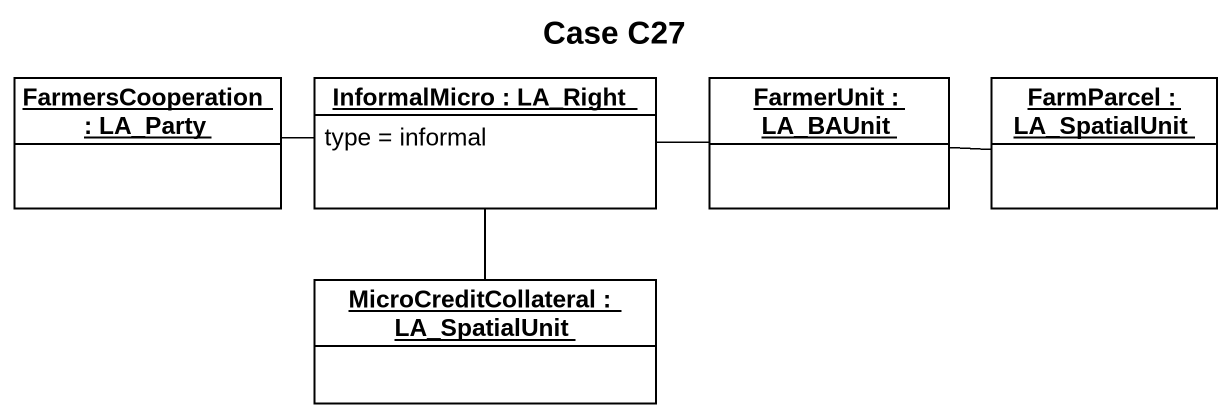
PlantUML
@startuml
title Case C27
hide circle
hide empty members
object "FarmersCooperation : LA_Party" as FarmersCooperation #FFFFFF
object "InformalMicro : LA_Right" as InformalMicro #FFFFFF {
  type = informal
}
object "FarmerUnit : LA_BAUnit" as FarmerUnit #FFFFFF
object "FarmParcel : LA_SpatialUnit" as FarmParcel #FFFFFF
object "MicroCreditCollateral : LA_SpatialUnit" as MicroCreditCollateral #FFFFFF
InformalMicro -left- FarmersCooperation
InformalMicro -right- FarmerUnit
FarmParcel -left- FarmerUnit
MicroCreditCollateral -up- InformalMicro
@enduml
